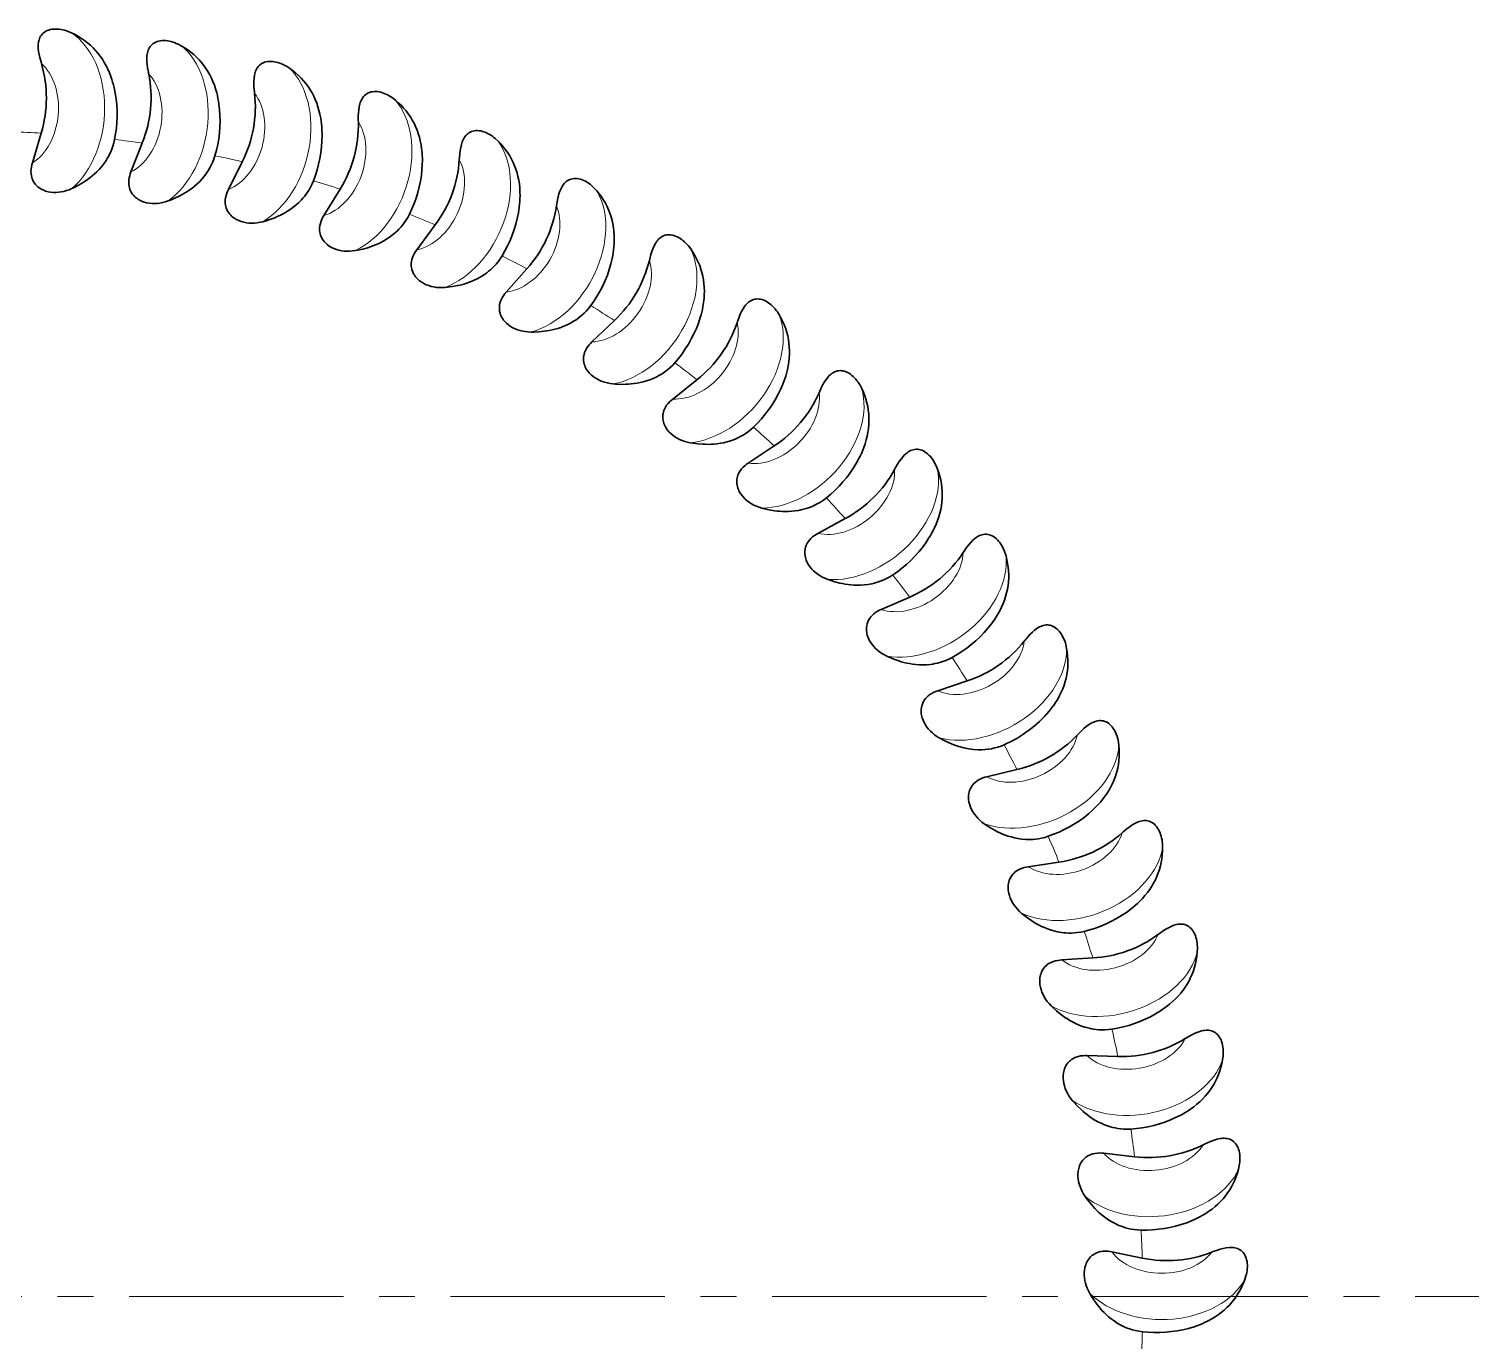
# Model space of a CAD drawing. Extents: x 89 to 510, y -61 to 440.
# Drawn here: x 470.57 to 506.09, y 209.77 to 241.9 of the extents above; entities that cross this region are included whole.
import ezdxf

# ---------------------------------------------------------------- set-up
doc = ezdxf.new("R2010")
doc.units = 0
doc.header["$LTSCALE"] = 7
doc.header["$MEASUREMENT"] = 0
doc.linetypes.add('CENTER2', pattern=[1.125, 0.75, -0.125, 0.125, -0.125])
doc.layers.add('1', color=1, linetype='CENTER2', lineweight=15)
doc.layers.add('8', color=252, linetype='CONTINUOUS', lineweight=15)

msp = doc.modelspace()

# ---------------------------------------------------------------- linework, layer by layer
at = {"layer": '1'}
msp.add_line((433.65, 210.858), (506.09, 210.858), dxfattribs=at)
at = {"layer": '8', "lineweight": 30, "ltscale": 0.019004}
for p, q in [((470.872, 239.351), (470.656, 238.622)), ((473.35, 239.108), (473.071, 238.401)), ((478.194, 237.98), (477.797, 237.331)), ((482.769, 236.027), (482.265, 235.458)), ((486.935, 233.31), (486.34, 232.837)), ((488.825, 231.69), (488.191, 231.27)), ((490.567, 229.911), (489.898, 229.548)), ((492.146, 227.987), (491.449, 227.684)), ((493.552, 225.933), (492.831, 225.691)), ((495.802, 221.496), (495.05, 221.384)), ((496.628, 219.148), (495.87, 219.102)), ((497.653, 214.281), (496.898, 214.367))]:
    msp.add_line(p, q, dxfattribs=at)
at = {"layer": '8', "lineweight": 30, "ltscale": 0.019005}
for p, q in [((475.797, 238.649), (475.457, 237.969)), ((480.524, 237.103), (480.072, 236.492)), ((484.912, 234.76), (484.36, 234.236)), ((494.774, 223.764), (494.035, 223.586)), ((497.247, 216.737), (496.487, 216.757)), ((497.844, 211.799), (497.099, 211.95))]:
    msp.add_line(p, q, dxfattribs=at)
at = {"layer": '8', "lineweight": 30}
for points in [[(471.616, 241.806), (471.532, 241.841), (471.489, 241.856), (471.445, 241.869), (471.401, 241.88), (471.356, 241.889), (471.311, 241.895), (471.267, 241.899), (471.222, 241.9), (471.179, 241.898), (471.137, 241.893), (471.096, 241.886), (471.056, 241.875), (471.02, 241.861), (470.985, 241.844), (470.954, 241.824), (470.925, 241.802), (470.9, 241.777), (470.878, 241.751), (470.859, 241.722), (470.843, 241.692), (470.829, 241.661), (470.819, 241.628), (470.81, 241.595), (470.805, 241.561), (470.801, 241.526), (470.799, 241.491), (470.801, 241.419), (470.809, 241.346), (470.822, 241.274), (470.838, 241.201), (470.868, 241.092), (470.878, 241.056)], [(474.305, 241.488), (474.224, 241.531), (474.182, 241.549), (474.14, 241.566), (474.096, 241.581), (474.053, 241.594), (474.009, 241.604), (473.965, 241.611), (473.921, 241.616), (473.877, 241.618), (473.835, 241.617), (473.793, 241.613), (473.753, 241.606), (473.715, 241.595), (473.68, 241.581), (473.647, 241.564), (473.616, 241.544), (473.589, 241.522), (473.565, 241.498), (473.543, 241.471), (473.524, 241.443), (473.508, 241.412), (473.495, 241.381), (473.484, 241.349), (473.475, 241.315), (473.468, 241.281), (473.464, 241.246), (473.459, 241.174), (473.461, 241.101), (473.467, 241.027), (473.477, 240.953), (473.497, 240.842), (473.504, 240.806)], [(476.955, 240.938), (476.879, 240.987), (476.839, 241.009), (476.798, 241.029), (476.756, 241.048), (476.714, 241.064), (476.671, 241.078), (476.627, 241.09), (476.584, 241.099), (476.541, 241.105), (476.498, 241.107), (476.456, 241.107), (476.416, 241.102), (476.377, 241.095), (476.341, 241.084), (476.306, 241.07), (476.274, 241.053), (476.245, 241.034), (476.219, 241.011), (476.195, 240.987), (476.174, 240.96), (476.155, 240.932), (476.139, 240.901), (476.125, 240.87), (476.114, 240.837), (476.104, 240.804), (476.096, 240.769), (476.086, 240.698), (476.081, 240.625), (476.081, 240.551), (476.084, 240.477), (476.094, 240.365), (476.098, 240.327)], [(472.58, 240.733), (472.603, 240.667), (472.623, 240.601), (472.642, 240.534), (472.658, 240.466), (472.687, 240.328), (472.708, 240.188), (472.722, 240.046), (472.73, 239.904), (472.731, 239.76), (472.726, 239.618), (472.714, 239.475), (472.696, 239.335), (472.672, 239.196)], [(475.172, 240.336), (475.188, 240.268), (475.203, 240.2), (475.216, 240.132), (475.226, 240.063), (475.242, 239.923), (475.251, 239.781), (475.253, 239.639), (475.249, 239.496), (475.237, 239.354), (475.22, 239.212), (475.196, 239.071), (475.165, 238.933), (475.129, 238.797)], [(479.548, 240.158), (479.476, 240.214), (479.438, 240.239), (479.399, 240.263), (479.359, 240.285), (479.318, 240.305), (479.276, 240.323), (479.234, 240.338), (479.192, 240.351), (479.149, 240.36), (479.107, 240.367), (479.066, 240.37), (479.025, 240.369), (478.986, 240.365), (478.948, 240.358), (478.913, 240.347), (478.88, 240.333), (478.849, 240.316), (478.821, 240.296), (478.795, 240.273), (478.771, 240.248), (478.75, 240.222), (478.732, 240.193), (478.715, 240.163), (478.701, 240.131), (478.688, 240.099), (478.677, 240.065), (478.661, 239.995), (478.65, 239.923), (478.643, 239.849), (478.64, 239.775), (478.64, 239.662), (478.641, 239.625)], [(477.719, 239.714), (477.729, 239.645), (477.738, 239.576), (477.744, 239.507), (477.749, 239.437), (477.753, 239.296), (477.75, 239.155), (477.739, 239.013), (477.722, 238.871), (477.698, 238.73), (477.668, 238.59), (477.632, 238.452), (477.59, 238.317), (477.542, 238.184)], [(482.063, 239.155), (481.996, 239.217), (481.96, 239.246), (481.923, 239.273), (481.885, 239.299), (481.847, 239.322), (481.807, 239.344), (481.766, 239.362), (481.725, 239.379), (481.683, 239.392), (481.642, 239.402), (481.601, 239.408), (481.56, 239.411), (481.521, 239.411), (481.483, 239.407), (481.447, 239.399), (481.412, 239.388), (481.38, 239.373), (481.35, 239.356), (481.322, 239.336), (481.297, 239.313), (481.274, 239.288), (481.253, 239.262), (481.233, 239.233), (481.216, 239.203), (481.201, 239.171), (481.187, 239.139), (481.165, 239.071), (481.148, 239), (481.135, 238.927), (481.125, 238.853), (481.115, 238.741), (481.113, 238.703)], [(472.672, 239.196), (472.653, 239.112), (472.628, 239.028), (472.603, 238.959), (472.575, 238.89), (472.548, 238.833), (472.519, 238.778), (472.492, 238.729), (472.462, 238.682), (472.405, 238.6), (472.347, 238.527), (472.29, 238.462), (472.233, 238.403), (472.177, 238.35), (472.12, 238.301), (472.064, 238.256), (472.008, 238.214), (471.953, 238.176), (471.897, 238.14), (471.787, 238.075), (471.678, 238.018), (471.624, 237.993)], [(475.129, 238.797), (475.102, 238.714), (475.071, 238.633), (475.04, 238.566), (475.006, 238.5), (474.974, 238.446), (474.94, 238.393), (474.909, 238.347), (474.875, 238.303), (474.811, 238.226), (474.747, 238.158), (474.685, 238.098), (474.623, 238.045), (474.562, 237.997), (474.501, 237.953), (474.442, 237.913), (474.382, 237.876), (474.324, 237.843), (474.265, 237.812), (474.15, 237.757), (474.036, 237.71), (473.98, 237.689)], [(480.202, 238.872), (480.206, 238.803), (480.209, 238.734), (480.209, 238.664), (480.208, 238.594), (480.2, 238.454), (480.184, 238.313), (480.161, 238.172), (480.132, 238.032), (480.096, 237.894), (480.054, 237.757), (480.006, 237.623), (479.952, 237.492), (479.892, 237.364)], [(470.656, 238.622), (470.644, 238.575), (470.634, 238.526), (470.626, 238.469), (470.623, 238.412), (470.625, 238.359), (470.632, 238.307), (470.641, 238.268), (470.654, 238.23), (470.666, 238.201), (470.679, 238.173), (470.707, 238.128), (470.735, 238.091), (470.765, 238.06), (470.794, 238.033), (470.825, 238.01), (470.855, 237.99), (470.886, 237.972), (470.917, 237.957), (470.979, 237.932), (471.041, 237.915), (471.104, 237.904), (471.168, 237.898), (471.232, 237.897), (471.296, 237.901), (471.361, 237.91), (471.426, 237.924), (471.491, 237.942), (471.557, 237.965), (471.624, 237.993)], [(473.071, 238.401), (473.054, 238.354), (473.04, 238.307), (473.027, 238.251), (473.019, 238.194), (473.017, 238.141), (473.02, 238.089), (473.025, 238.049), (473.034, 238.01), (473.044, 237.98), (473.055, 237.951), (473.078, 237.904), (473.104, 237.865), (473.13, 237.831), (473.157, 237.801), (473.185, 237.776), (473.214, 237.753), (473.243, 237.733), (473.272, 237.715), (473.332, 237.685), (473.393, 237.662), (473.455, 237.646), (473.518, 237.634), (473.581, 237.628), (473.646, 237.627), (473.711, 237.63), (473.777, 237.638), (473.844, 237.65), (473.911, 237.667), (473.98, 237.689)], [(475.457, 237.969), (475.437, 237.924), (475.418, 237.878), (475.401, 237.824), (475.388, 237.767), (475.381, 237.715), (475.379, 237.663), (475.381, 237.623), (475.387, 237.583), (475.393, 237.553), (475.402, 237.523), (475.421, 237.474), (475.443, 237.432), (475.466, 237.396), (475.491, 237.365), (475.517, 237.337), (475.543, 237.311), (475.57, 237.289), (475.598, 237.268), (475.655, 237.234), (475.714, 237.206), (475.774, 237.184), (475.835, 237.167), (475.898, 237.155), (475.962, 237.148), (476.027, 237.146), (476.094, 237.148), (476.161, 237.154), (476.23, 237.165), (476.3, 237.181)], [(477.542, 238.184), (477.508, 238.104), (477.47, 238.026), (477.433, 237.962), (477.393, 237.9), (477.357, 237.848), (477.319, 237.798), (477.283, 237.756), (477.246, 237.715), (477.175, 237.643), (477.106, 237.582), (477.039, 237.528), (476.972, 237.48), (476.907, 237.437), (476.843, 237.398), (476.78, 237.364), (476.718, 237.333), (476.656, 237.304), (476.596, 237.278), (476.476, 237.234), (476.358, 237.197), (476.3, 237.181)], [(484.481, 237.937), (484.419, 238.005), (484.386, 238.037), (484.352, 238.067), (484.316, 238.096), (484.28, 238.123), (484.242, 238.147), (484.203, 238.17), (484.163, 238.189), (484.123, 238.206), (484.083, 238.22), (484.042, 238.23), (484.002, 238.236), (483.963, 238.239), (483.925, 238.238), (483.888, 238.234), (483.853, 238.226), (483.819, 238.214), (483.788, 238.199), (483.759, 238.182), (483.731, 238.161), (483.706, 238.139), (483.683, 238.114), (483.661, 238.087), (483.641, 238.058), (483.623, 238.028), (483.607, 237.997), (483.579, 237.931), (483.555, 237.862), (483.536, 237.791), (483.52, 237.718), (483.5, 237.607), (483.495, 237.57)], [(482.602, 237.818), (482.6, 237.748), (482.597, 237.679), (482.591, 237.609), (482.584, 237.54), (482.563, 237.401), (482.535, 237.262), (482.5, 237.124), (482.459, 236.987), (482.411, 236.852), (482.357, 236.72), (482.298, 236.59), (482.233, 236.464), (482.162, 236.342)], [(477.797, 237.331), (477.772, 237.289), (477.75, 237.244), (477.728, 237.191), (477.71, 237.137), (477.698, 237.085), (477.692, 237.033), (477.691, 236.993), (477.693, 236.953), (477.697, 236.922), (477.703, 236.892), (477.718, 236.841), (477.736, 236.798), (477.756, 236.76), (477.778, 236.726), (477.801, 236.696), (477.825, 236.669), (477.85, 236.644), (477.876, 236.621), (477.93, 236.582), (477.986, 236.549), (478.044, 236.521), (478.104, 236.499), (478.165, 236.482), (478.228, 236.469), (478.293, 236.461), (478.359, 236.457), (478.427, 236.458), (478.497, 236.463), (478.568, 236.473)], [(479.892, 237.364), (479.852, 237.287), (479.807, 237.213), (479.765, 237.152), (479.72, 237.094), (479.679, 237.045), (479.636, 236.999), (479.597, 236.96), (479.557, 236.922), (479.48, 236.857), (479.406, 236.802), (479.334, 236.754), (479.263, 236.712), (479.195, 236.675), (479.128, 236.642), (479.062, 236.613), (478.997, 236.587), (478.933, 236.564), (478.871, 236.544), (478.748, 236.51), (478.627, 236.484), (478.568, 236.473)], [(484.901, 236.558), (484.893, 236.489), (484.884, 236.42), (484.872, 236.351), (484.859, 236.283), (484.826, 236.146), (484.786, 236.01), (484.74, 235.875), (484.686, 235.743), (484.627, 235.612), (484.562, 235.485), (484.491, 235.361), (484.415, 235.241), (484.335, 235.126)], [(486.783, 236.513), (486.728, 236.586), (486.698, 236.62), (486.666, 236.654), (486.633, 236.685), (486.599, 236.715), (486.563, 236.743), (486.527, 236.769), (486.489, 236.792), (486.45, 236.812), (486.411, 236.829), (486.372, 236.843), (486.332, 236.853), (486.294, 236.859), (486.256, 236.862), (486.218, 236.86), (486.183, 236.855), (486.149, 236.847), (486.116, 236.835), (486.085, 236.82), (486.056, 236.802), (486.029, 236.781), (486.004, 236.759), (485.98, 236.734), (485.958, 236.707), (485.937, 236.679), (485.918, 236.649), (485.884, 236.586), (485.855, 236.519), (485.829, 236.45), (485.807, 236.378), (485.778, 236.27), (485.769, 236.233)], [(480.072, 236.492), (480.044, 236.452), (480.018, 236.41), (479.991, 236.359), (479.968, 236.306), (479.952, 236.256), (479.942, 236.204), (479.937, 236.164), (479.935, 236.124), (479.937, 236.093), (479.94, 236.062), (479.95, 236.011), (479.965, 235.966), (479.981, 235.927), (480, 235.891), (480.021, 235.859), (480.042, 235.83), (480.065, 235.803), (480.089, 235.778), (480.139, 235.734), (480.192, 235.696), (480.247, 235.664), (480.305, 235.636), (480.365, 235.614), (480.427, 235.596), (480.49, 235.582), (480.556, 235.573), (480.624, 235.567), (480.694, 235.566), (480.765, 235.57)], [(482.162, 236.342), (482.115, 236.269), (482.064, 236.199), (482.017, 236.142), (481.967, 236.088), (481.922, 236.043), (481.876, 236.001), (481.833, 235.965), (481.789, 235.931), (481.707, 235.873), (481.628, 235.824), (481.553, 235.783), (481.479, 235.747), (481.407, 235.716), (481.338, 235.69), (481.27, 235.666), (481.203, 235.646), (481.137, 235.629), (481.073, 235.614), (480.947, 235.591), (480.825, 235.575), (480.765, 235.57)], [(482.265, 235.458), (482.233, 235.42), (482.204, 235.38), (482.173, 235.332), (482.146, 235.281), (482.126, 235.233), (482.11, 235.182), (482.102, 235.143), (482.097, 235.103), (482.096, 235.072), (482.096, 235.041), (482.102, 234.989), (482.112, 234.943), (482.126, 234.902), (482.141, 234.865), (482.159, 234.832), (482.178, 234.8), (482.198, 234.772), (482.22, 234.745), (482.266, 234.696), (482.315, 234.654), (482.368, 234.617), (482.423, 234.585), (482.48, 234.557), (482.54, 234.534), (482.603, 234.515), (482.667, 234.5), (482.734, 234.488), (482.804, 234.481), (482.876, 234.479)], [(484.335, 235.126), (484.281, 235.058), (484.224, 234.992), (484.172, 234.94), (484.117, 234.89), (484.069, 234.849), (484.019, 234.811), (483.974, 234.779), (483.927, 234.749), (483.84, 234.698), (483.758, 234.657), (483.678, 234.622), (483.602, 234.593), (483.528, 234.568), (483.456, 234.548), (483.386, 234.531), (483.318, 234.517), (483.251, 234.505), (483.186, 234.496), (483.059, 234.484), (482.936, 234.479), (482.876, 234.479)], [(488.953, 234.894), (488.904, 234.971), (488.877, 235.008), (488.848, 235.044), (488.818, 235.079), (488.787, 235.111), (488.754, 235.142), (488.72, 235.171), (488.684, 235.197), (488.647, 235.221), (488.61, 235.241), (488.572, 235.258), (488.533, 235.272), (488.495, 235.281), (488.458, 235.287), (488.42, 235.289), (488.384, 235.287), (488.35, 235.281), (488.316, 235.272), (488.284, 235.26), (488.254, 235.245), (488.225, 235.227), (488.197, 235.206), (488.172, 235.184), (488.147, 235.159), (488.124, 235.133), (488.103, 235.105), (488.063, 235.045), (488.028, 234.981), (487.997, 234.914), (487.968, 234.845), (487.93, 234.739), (487.918, 234.703)], [(487.082, 235.102), (487.068, 235.034), (487.053, 234.967), (487.035, 234.899), (487.016, 234.832), (486.971, 234.698), (486.92, 234.566), (486.861, 234.437), (486.797, 234.309), (486.726, 234.185), (486.65, 234.063), (486.569, 233.946), (486.483, 233.833), (486.393, 233.725)], [(484.36, 234.236), (484.325, 234.201), (484.292, 234.164), (484.257, 234.119), (484.226, 234.071), (484.201, 234.024), (484.182, 233.975), (484.17, 233.937), (484.162, 233.898), (484.157, 233.867), (484.155, 233.836), (484.157, 233.783), (484.163, 233.737), (484.173, 233.695), (484.185, 233.657), (484.199, 233.622), (484.216, 233.589), (484.233, 233.558), (484.253, 233.53), (484.294, 233.478), (484.34, 233.431), (484.389, 233.39), (484.441, 233.353), (484.496, 233.321), (484.554, 233.292), (484.614, 233.267), (484.677, 233.247), (484.743, 233.23), (484.811, 233.217), (484.883, 233.208)], [(486.393, 233.725), (486.333, 233.662), (486.271, 233.602), (486.214, 233.554), (486.156, 233.509), (486.104, 233.473), (486.051, 233.439), (486.003, 233.411), (485.954, 233.385), (485.863, 233.343), (485.777, 233.308), (485.695, 233.281), (485.616, 233.258), (485.54, 233.24), (485.467, 233.226), (485.396, 233.215), (485.327, 233.207), (485.259, 233.201), (485.193, 233.198), (485.066, 233.197), (484.943, 233.203), (484.883, 233.208)], [(489.127, 233.462), (489.108, 233.396), (489.086, 233.33), (489.063, 233.264), (489.038, 233.199), (488.982, 233.07), (488.919, 232.943), (488.85, 232.818), (488.774, 232.697), (488.693, 232.579), (488.607, 232.465), (488.515, 232.355), (488.42, 232.25), (488.321, 232.151)], [(490.973, 233.092), (490.931, 233.173), (490.907, 233.212), (490.882, 233.25), (490.855, 233.287), (490.827, 233.323), (490.797, 233.356), (490.765, 233.388), (490.732, 233.417), (490.697, 233.444), (490.662, 233.467), (490.625, 233.488), (490.588, 233.504), (490.551, 233.517), (490.514, 233.526), (490.477, 233.531), (490.441, 233.533), (490.406, 233.53), (490.372, 233.524), (490.339, 233.515), (490.307, 233.502), (490.277, 233.487), (490.248, 233.469), (490.22, 233.448), (490.194, 233.426), (490.168, 233.402), (490.145, 233.376), (490.1, 233.319), (490.059, 233.259), (490.022, 233.195), (489.988, 233.128), (489.941, 233.026), (489.925, 232.992)], [(486.34, 232.837), (486.302, 232.805), (486.266, 232.771), (486.227, 232.729), (486.192, 232.684), (486.164, 232.639), (486.14, 232.593), (486.125, 232.555), (486.113, 232.517), (486.106, 232.487), (486.102, 232.456), (486.098, 232.403), (486.1, 232.357), (486.106, 232.314), (486.115, 232.275), (486.127, 232.239), (486.14, 232.205), (486.155, 232.173), (486.172, 232.142), (486.209, 232.087), (486.25, 232.037), (486.295, 231.991), (486.344, 231.95), (486.396, 231.913), (486.451, 231.879), (486.509, 231.85), (486.57, 231.823), (486.634, 231.801), (486.701, 231.782), (486.772, 231.766)], [(488.321, 232.151), (488.256, 232.093), (488.188, 232.038), (488.128, 231.996), (488.066, 231.956), (488.011, 231.924), (487.955, 231.896), (487.905, 231.872), (487.854, 231.85), (487.76, 231.815), (487.671, 231.789), (487.587, 231.768), (487.507, 231.753), (487.429, 231.742), (487.355, 231.734), (487.283, 231.729), (487.214, 231.727), (487.146, 231.728), (487.08, 231.73), (486.953, 231.74), (486.831, 231.756), (486.772, 231.766)], [(491.022, 231.65), (490.997, 231.586), (490.97, 231.522), (490.941, 231.458), (490.91, 231.396), (490.843, 231.272), (490.769, 231.151), (490.689, 231.033), (490.603, 230.919), (490.512, 230.808), (490.416, 230.702), (490.316, 230.601), (490.212, 230.505), (490.104, 230.414)], [(492.828, 231.12), (492.793, 231.205), (492.773, 231.246), (492.752, 231.286), (492.728, 231.325), (492.703, 231.363), (492.676, 231.399), (492.647, 231.434), (492.616, 231.466), (492.584, 231.495), (492.551, 231.522), (492.516, 231.545), (492.481, 231.565), (492.445, 231.581), (492.409, 231.593), (492.373, 231.602), (492.337, 231.606), (492.302, 231.607), (492.267, 231.603), (492.233, 231.597), (492.201, 231.587), (492.169, 231.574), (492.139, 231.559), (492.109, 231.541), (492.081, 231.521), (492.054, 231.499), (492.028, 231.475), (491.979, 231.423), (491.933, 231.366), (491.89, 231.306), (491.85, 231.243), (491.794, 231.145), (491.776, 231.112)], [(488.191, 231.27), (488.151, 231.242), (488.112, 231.211), (488.069, 231.172), (488.03, 231.13), (487.998, 231.089), (487.97, 231.044), (487.952, 231.008), (487.937, 230.971), (487.928, 230.942), (487.92, 230.911), (487.912, 230.859), (487.91, 230.813), (487.913, 230.77), (487.918, 230.73), (487.926, 230.693), (487.937, 230.658), (487.949, 230.625), (487.963, 230.593), (487.995, 230.534), (488.031, 230.481), (488.072, 230.432), (488.117, 230.386), (488.166, 230.345), (488.218, 230.307), (488.273, 230.272), (488.332, 230.24), (488.393, 230.212), (488.459, 230.188), (488.527, 230.166)], [(490.104, 230.414), (490.035, 230.362), (489.963, 230.314), (489.899, 230.276), (489.833, 230.242), (489.776, 230.216), (489.718, 230.192), (489.666, 230.173), (489.613, 230.155), (489.516, 230.129), (489.425, 230.11), (489.34, 230.097), (489.258, 230.089), (489.181, 230.084), (489.106, 230.083), (489.034, 230.085), (488.965, 230.089), (488.897, 230.095), (488.832, 230.103), (488.706, 230.124), (488.586, 230.151), (488.527, 230.166)], [(489.898, 229.548), (489.856, 229.523), (489.814, 229.496), (489.768, 229.461), (489.726, 229.423), (489.69, 229.384), (489.659, 229.342), (489.637, 229.308), (489.619, 229.272), (489.607, 229.244), (489.597, 229.214), (489.585, 229.163), (489.579, 229.117), (489.577, 229.074), (489.579, 229.034), (489.584, 228.996), (489.591, 228.96), (489.601, 228.926), (489.612, 228.893), (489.638, 228.832), (489.67, 228.776), (489.707, 228.723), (489.748, 228.674), (489.793, 228.628), (489.841, 228.586), (489.893, 228.546), (489.949, 228.51), (490.008, 228.477), (490.071, 228.446), (490.137, 228.419)], [(492.751, 229.68), (492.721, 229.618), (492.688, 229.557), (492.654, 229.496), (492.618, 229.436), (492.54, 229.319), (492.456, 229.204), (492.366, 229.094), (492.271, 228.988), (492.17, 228.886), (492.066, 228.788), (491.957, 228.696), (491.845, 228.609), (491.73, 228.529)], [(494.505, 228.995), (494.477, 229.082), (494.461, 229.125), (494.443, 229.167), (494.423, 229.208), (494.401, 229.247), (494.377, 229.286), (494.351, 229.323), (494.324, 229.357), (494.294, 229.389), (494.264, 229.419), (494.231, 229.445), (494.197, 229.468), (494.163, 229.487), (494.128, 229.502), (494.093, 229.514), (494.058, 229.521), (494.023, 229.525), (493.988, 229.525), (493.954, 229.521), (493.92, 229.514), (493.888, 229.505), (493.856, 229.492), (493.825, 229.477), (493.795, 229.459), (493.766, 229.439), (493.738, 229.418), (493.685, 229.37), (493.634, 229.318), (493.587, 229.261), (493.541, 229.202), (493.477, 229.109), (493.456, 229.078)], [(491.73, 228.529), (491.656, 228.482), (491.58, 228.441), (491.513, 228.409), (491.445, 228.381), (491.385, 228.359), (491.325, 228.341), (491.272, 228.326), (491.218, 228.314), (491.119, 228.296), (491.027, 228.285), (490.94, 228.279), (490.859, 228.278), (490.781, 228.28), (490.706, 228.286), (490.635, 228.294), (490.566, 228.304), (490.499, 228.316), (490.435, 228.329), (490.311, 228.362), (490.194, 228.399), (490.137, 228.419)], [(491.449, 227.684), (491.404, 227.663), (491.361, 227.639), (491.312, 227.609), (491.266, 227.574), (491.227, 227.539), (491.192, 227.5), (491.168, 227.467), (491.147, 227.433), (491.132, 227.406), (491.12, 227.378), (491.103, 227.328), (491.093, 227.282), (491.088, 227.239), (491.086, 227.199), (491.088, 227.161), (491.092, 227.125), (491.098, 227.09), (491.106, 227.057), (491.128, 226.993), (491.155, 226.934), (491.187, 226.879), (491.223, 226.826), (491.264, 226.777), (491.308, 226.73), (491.356, 226.686), (491.409, 226.645), (491.465, 226.607), (491.525, 226.571), (491.588, 226.538)], [(494.303, 227.567), (494.267, 227.507), (494.229, 227.449), (494.19, 227.392), (494.148, 227.335), (494.061, 227.225), (493.967, 227.119), (493.868, 227.016), (493.764, 226.919), (493.655, 226.826), (493.542, 226.738), (493.425, 226.656), (493.306, 226.579), (493.184, 226.508)], [(495.99, 226.731), (495.97, 226.82), (495.958, 226.864), (495.943, 226.908), (495.927, 226.95), (495.908, 226.992), (495.888, 227.032), (495.865, 227.071), (495.841, 227.108), (495.815, 227.142), (495.786, 227.174), (495.756, 227.203), (495.725, 227.229), (495.692, 227.251), (495.659, 227.27), (495.625, 227.284), (495.59, 227.295), (495.555, 227.301), (495.521, 227.304), (495.487, 227.304), (495.453, 227.3), (495.42, 227.293), (495.387, 227.283), (495.355, 227.27), (495.323, 227.255), (495.293, 227.238), (495.263, 227.22), (495.205, 227.177), (495.151, 227.129), (495.098, 227.076), (495.048, 227.021), (494.976, 226.935), (494.952, 226.906)], [(493.184, 226.508), (493.107, 226.469), (493.028, 226.434), (492.958, 226.408), (492.888, 226.386), (492.827, 226.37), (492.765, 226.357), (492.711, 226.347), (492.656, 226.339), (492.556, 226.33), (492.463, 226.327), (492.377, 226.329), (492.295, 226.335), (492.218, 226.344), (492.144, 226.356), (492.073, 226.37), (492.006, 226.386), (491.94, 226.404), (491.877, 226.423), (491.757, 226.466), (491.643, 226.513), (491.588, 226.538)], [(492.831, 225.691), (492.785, 225.674), (492.739, 225.655), (492.688, 225.629), (492.639, 225.598), (492.598, 225.566), (492.559, 225.53), (492.533, 225.5), (492.508, 225.468), (492.492, 225.442), (492.477, 225.415), (492.456, 225.367), (492.442, 225.322), (492.433, 225.28), (492.428, 225.24), (492.426, 225.202), (492.427, 225.166), (492.43, 225.131), (492.435, 225.097), (492.451, 225.032), (492.473, 224.97), (492.5, 224.912), (492.531, 224.857), (492.567, 224.804), (492.608, 224.754), (492.652, 224.706), (492.701, 224.66), (492.753, 224.617), (492.81, 224.576), (492.87, 224.538)], [(497.272, 224.347), (497.26, 224.437), (497.251, 224.482), (497.241, 224.527), (497.228, 224.57), (497.213, 224.614), (497.196, 224.655), (497.177, 224.696), (497.156, 224.735), (497.133, 224.772), (497.108, 224.806), (497.08, 224.837), (497.051, 224.866), (497.021, 224.891), (496.989, 224.912), (496.956, 224.929), (496.923, 224.943), (496.889, 224.952), (496.855, 224.958), (496.82, 224.961), (496.786, 224.96), (496.753, 224.956), (496.719, 224.949), (496.686, 224.939), (496.654, 224.927), (496.622, 224.913), (496.59, 224.897), (496.529, 224.859), (496.47, 224.816), (496.414, 224.768), (496.359, 224.718), (496.279, 224.638), (496.253, 224.611)], [(494.035, 223.586), (493.987, 223.573), (493.94, 223.558), (493.887, 223.536), (493.835, 223.51), (493.791, 223.482), (493.75, 223.449), (493.72, 223.422), (493.694, 223.392), (493.675, 223.368), (493.657, 223.342), (493.632, 223.296), (493.614, 223.252), (493.602, 223.211), (493.593, 223.172), (493.588, 223.134), (493.586, 223.098), (493.586, 223.062), (493.588, 223.028), (493.598, 222.962), (493.615, 222.899), (493.636, 222.839), (493.663, 222.781), (493.694, 222.725), (493.73, 222.672), (493.77, 222.62), (493.815, 222.57), (493.863, 222.523), (493.916, 222.477), (493.973, 222.434)], [(496.825, 222.975), (496.779, 222.923), (496.732, 222.872), (496.683, 222.823), (496.632, 222.774), (496.527, 222.681), (496.416, 222.592), (496.301, 222.509), (496.181, 222.431), (496.058, 222.358), (495.931, 222.291), (495.803, 222.231), (495.672, 222.176), (495.54, 222.127)], [(495.54, 222.127), (495.457, 222.102), (495.372, 222.081), (495.299, 222.068), (495.226, 222.058), (495.163, 222.053), (495.101, 222.05), (495.045, 222.05), (494.989, 222.052), (494.889, 222.061), (494.798, 222.074), (494.713, 222.091), (494.634, 222.111), (494.559, 222.133), (494.488, 222.158), (494.421, 222.184), (494.357, 222.211), (494.296, 222.24), (494.237, 222.27), (494.126, 222.333), (494.022, 222.4), (493.973, 222.434)], [(498.341, 221.859), (498.337, 221.951), (498.332, 221.996), (498.326, 222.041), (498.317, 222.086), (498.306, 222.13), (498.293, 222.174), (498.277, 222.216), (498.26, 222.256), (498.24, 222.295), (498.218, 222.331), (498.193, 222.365), (498.167, 222.396), (498.138, 222.423), (498.109, 222.447), (498.077, 222.467), (498.045, 222.484), (498.012, 222.496), (497.979, 222.505), (497.945, 222.511), (497.911, 222.513), (497.877, 222.512), (497.843, 222.508), (497.809, 222.501), (497.776, 222.492), (497.743, 222.48), (497.71, 222.467), (497.646, 222.435), (497.584, 222.397), (497.523, 222.354), (497.464, 222.309), (497.378, 222.236), (497.349, 222.211)], [(495.05, 221.384), (495.001, 221.375), (494.953, 221.364), (494.898, 221.347), (494.845, 221.325), (494.798, 221.301), (494.754, 221.273), (494.723, 221.248), (494.693, 221.22), (494.672, 221.198), (494.653, 221.173), (494.624, 221.13), (494.602, 221.088), (494.586, 221.048), (494.574, 221.01), (494.566, 220.973), (494.56, 220.937), (494.558, 220.901), (494.557, 220.867), (494.561, 220.8), (494.572, 220.736), (494.588, 220.674), (494.61, 220.614), (494.636, 220.556), (494.667, 220.499), (494.702, 220.445), (494.742, 220.391), (494.786, 220.34), (494.835, 220.29), (494.888, 220.241)], [(496.422, 219.8), (496.337, 219.782), (496.251, 219.769), (496.178, 219.762), (496.104, 219.758), (496.041, 219.758), (495.978, 219.761), (495.923, 219.766), (495.867, 219.773), (495.768, 219.79), (495.678, 219.811), (495.595, 219.835), (495.518, 219.862), (495.446, 219.891), (495.377, 219.921), (495.313, 219.953), (495.252, 219.986), (495.193, 220.02), (495.137, 220.056), (495.032, 220.128), (494.934, 220.203), (494.888, 220.241)], [(497.776, 220.532), (497.726, 220.484), (497.675, 220.438), (497.622, 220.393), (497.567, 220.349), (497.454, 220.265), (497.336, 220.186), (497.214, 220.113), (497.088, 220.046), (496.958, 219.984), (496.827, 219.929), (496.693, 219.879), (496.558, 219.836), (496.422, 219.8)], [(499.189, 219.289), (499.193, 219.38), (499.193, 219.426), (499.19, 219.471), (499.185, 219.517), (499.178, 219.562), (499.169, 219.606), (499.157, 219.649), (499.143, 219.691), (499.127, 219.731), (499.108, 219.769), (499.086, 219.805), (499.062, 219.838), (499.037, 219.868), (499.009, 219.894), (498.98, 219.917), (498.949, 219.936), (498.917, 219.952), (498.885, 219.964), (498.852, 219.972), (498.818, 219.977), (498.784, 219.979), (498.75, 219.978), (498.716, 219.974), (498.682, 219.968), (498.648, 219.959), (498.614, 219.948), (498.547, 219.922), (498.482, 219.89), (498.418, 219.853), (498.355, 219.813), (498.263, 219.748), (498.232, 219.726)], [(495.87, 219.102), (495.82, 219.097), (495.771, 219.09), (495.715, 219.078), (495.66, 219.061), (495.611, 219.041), (495.565, 219.017), (495.531, 218.995), (495.5, 218.97), (495.477, 218.949), (495.455, 218.927), (495.423, 218.886), (495.397, 218.846), (495.378, 218.808), (495.363, 218.77), (495.351, 218.734), (495.343, 218.699), (495.337, 218.664), (495.333, 218.63), (495.331, 218.563), (495.337, 218.498), (495.347, 218.435), (495.364, 218.373), (495.385, 218.313), (495.411, 218.254), (495.441, 218.196), (495.476, 218.14), (495.516, 218.084), (495.56, 218.03), (495.609, 217.978)], [(497.098, 217.404), (497.012, 217.393), (496.925, 217.388), (496.851, 217.387), (496.777, 217.39), (496.715, 217.396), (496.652, 217.404), (496.598, 217.414), (496.543, 217.425), (496.446, 217.451), (496.358, 217.48), (496.278, 217.512), (496.203, 217.545), (496.134, 217.58), (496.068, 217.616), (496.007, 217.654), (495.949, 217.692), (495.893, 217.731), (495.84, 217.771), (495.742, 217.852), (495.651, 217.935), (495.609, 217.978)], [(498.511, 218.016), (498.457, 217.972), (498.402, 217.931), (498.345, 217.89), (498.287, 217.851), (498.167, 217.777), (498.043, 217.709), (497.914, 217.647), (497.783, 217.591), (497.649, 217.541), (497.513, 217.497), (497.375, 217.46), (497.237, 217.429), (497.098, 217.404)], [(499.81, 216.654), (499.823, 216.744), (499.826, 216.79), (499.827, 216.835), (499.826, 216.881), (499.823, 216.926), (499.818, 216.971), (499.81, 217.015), (499.799, 217.058), (499.787, 217.1), (499.771, 217.14), (499.753, 217.177), (499.732, 217.212), (499.709, 217.244), (499.684, 217.273), (499.656, 217.298), (499.628, 217.32), (499.597, 217.338), (499.566, 217.352), (499.534, 217.364), (499.5, 217.372), (499.467, 217.376), (499.433, 217.378), (499.398, 217.377), (499.364, 217.374), (499.329, 217.369), (499.295, 217.361), (499.226, 217.341), (499.158, 217.314), (499.091, 217.283), (499.025, 217.248), (498.927, 217.192), (498.895, 217.172)], [(496.487, 216.757), (496.438, 216.757), (496.388, 216.754), (496.331, 216.747), (496.275, 216.735), (496.225, 216.719), (496.176, 216.699), (496.141, 216.68), (496.107, 216.658), (496.083, 216.639), (496.059, 216.618), (496.023, 216.58), (495.994, 216.543), (495.972, 216.507), (495.953, 216.471), (495.939, 216.436), (495.927, 216.401), (495.918, 216.367), (495.911, 216.333), (495.904, 216.267), (495.903, 216.202), (495.909, 216.138), (495.92, 216.075), (495.936, 216.013), (495.956, 215.952), (495.982, 215.892), (496.011, 215.833), (496.046, 215.774), (496.085, 215.717), (496.129, 215.66)], [(497.563, 214.958), (497.476, 214.955), (497.389, 214.957), (497.316, 214.963), (497.242, 214.973), (497.18, 214.984), (497.119, 214.998), (497.065, 215.012), (497.012, 215.028), (496.918, 215.062), (496.833, 215.099), (496.755, 215.137), (496.684, 215.177), (496.617, 215.218), (496.556, 215.26), (496.498, 215.302), (496.443, 215.345), (496.391, 215.389), (496.342, 215.433), (496.251, 215.523), (496.168, 215.614), (496.129, 215.66)], [(499.024, 215.445), (498.966, 215.406), (498.907, 215.369), (498.847, 215.334), (498.786, 215.3), (498.66, 215.237), (498.53, 215.18), (498.397, 215.13), (498.261, 215.085), (498.123, 215.047), (497.984, 215.015), (497.844, 214.99), (497.703, 214.971), (497.563, 214.958)], [(500.2, 213.974), (500.219, 214.064), (500.227, 214.109), (500.232, 214.154), (500.235, 214.2), (500.236, 214.245), (500.235, 214.29), (500.231, 214.335), (500.224, 214.379), (500.215, 214.421), (500.203, 214.462), (500.188, 214.501), (500.17, 214.538), (500.15, 214.572), (500.127, 214.602), (500.102, 214.63), (500.075, 214.654), (500.047, 214.675), (500.017, 214.692), (499.986, 214.706), (499.953, 214.717), (499.92, 214.724), (499.886, 214.729), (499.852, 214.731), (499.817, 214.731), (499.782, 214.729), (499.747, 214.724), (499.677, 214.71), (499.607, 214.689), (499.538, 214.664), (499.469, 214.635), (499.367, 214.588), (499.333, 214.571)], [(496.898, 214.367), (496.848, 214.371), (496.799, 214.373), (496.742, 214.371), (496.684, 214.363), (496.633, 214.352), (496.583, 214.336), (496.546, 214.32), (496.511, 214.301), (496.485, 214.285), (496.459, 214.266), (496.42, 214.232), (496.388, 214.197), (496.363, 214.163), (496.341, 214.129), (496.324, 214.095), (496.309, 214.061), (496.297, 214.028), (496.287, 213.995), (496.274, 213.93), (496.268, 213.865), (496.268, 213.801), (496.273, 213.737), (496.284, 213.674), (496.299, 213.612), (496.319, 213.549), (496.343, 213.488), (496.373, 213.427), (496.407, 213.366), (496.446, 213.305)], [(497.813, 212.481), (497.726, 212.486), (497.64, 212.496), (497.567, 212.508), (497.495, 212.524), (497.434, 212.54), (497.374, 212.559), (497.322, 212.578), (497.27, 212.599), (497.179, 212.641), (497.097, 212.685), (497.024, 212.73), (496.956, 212.776), (496.893, 212.822), (496.836, 212.869), (496.781, 212.917), (496.731, 212.965), (496.683, 213.013), (496.638, 213.061), (496.555, 213.158), (496.48, 213.256), (496.446, 213.305)], [(499.31, 212.839), (499.25, 212.805), (499.188, 212.774), (499.125, 212.744), (499.061, 212.715), (498.93, 212.664), (498.796, 212.618), (498.659, 212.58), (498.52, 212.547), (498.379, 212.521), (498.237, 212.502), (498.095, 212.488), (497.954, 212.482), (497.813, 212.481)], [(500.354, 211.272), (500.381, 211.359), (500.392, 211.403), (500.402, 211.448), (500.409, 211.493), (500.414, 211.538), (500.416, 211.583), (500.416, 211.628), (500.413, 211.672), (500.408, 211.715), (500.399, 211.757), (500.388, 211.797), (500.373, 211.835), (500.356, 211.871), (500.336, 211.903), (500.314, 211.933), (500.289, 211.959), (500.263, 211.982), (500.234, 212.002), (500.204, 212.019), (500.173, 212.032), (500.141, 212.043), (500.107, 212.051), (500.073, 212.056), (500.039, 212.059), (500.004, 212.059), (499.969, 212.058), (499.897, 212.05), (499.826, 212.035), (499.754, 212.016), (499.683, 211.994), (499.577, 211.955), (499.542, 211.941)], [(497.099, 211.95), (497.05, 211.959), (497.001, 211.965), (496.943, 211.968), (496.886, 211.965), (496.834, 211.959), (496.783, 211.947), (496.744, 211.934), (496.707, 211.919), (496.68, 211.904), (496.653, 211.888), (496.611, 211.857), (496.576, 211.825), (496.548, 211.793), (496.524, 211.761), (496.503, 211.729), (496.486, 211.697), (496.471, 211.665), (496.458, 211.633), (496.439, 211.569), (496.428, 211.505), (496.422, 211.441), (496.422, 211.378), (496.426, 211.314), (496.436, 211.25), (496.451, 211.186), (496.47, 211.123), (496.494, 211.059), (496.522, 210.996), (496.556, 210.932)], [(497.846, 209.992), (497.76, 210.004), (497.675, 210.021), (497.603, 210.04), (497.533, 210.062), (497.474, 210.084), (497.416, 210.108), (497.365, 210.132), (497.316, 210.157), (497.228, 210.207), (497.151, 210.257), (497.081, 210.309), (497.018, 210.36), (496.96, 210.412), (496.906, 210.464), (496.856, 210.516), (496.81, 210.568), (496.767, 210.62), (496.726, 210.672), (496.652, 210.776), (496.586, 210.88), (496.556, 210.932)], [(499.369, 210.218), (499.306, 210.19), (499.241, 210.164), (499.176, 210.139), (499.11, 210.117), (498.975, 210.076), (498.837, 210.043), (498.697, 210.016), (498.556, 209.996), (498.413, 209.983), (498.27, 209.975), (498.128, 209.975), (497.986, 209.98), (497.846, 209.992)]]:
    msp.add_lwpolyline(points, dxfattribs=at)
for centre, radius, start, end in [((468.021, 240.215), 2.979, 343.1503, 16.4044), ((470.585, 240.217), 2.979, 338.1503, 11.4044), ((473.139, 239.995), 2.979, 333.1503, 6.4044), ((475.664, 239.552), 2.979, 328.1503, 1.4044), ((478.14, 238.89), 2.979, 323.1503, 356.4044), ((480.55, 238.015), 2.979, 318.1502, 351.4044), ((482.874, 236.933), 2.979, 313.1502, 346.4044), ((485.095, 235.653), 2.979, 308.1502, 341.4044), ((487.196, 234.184), 2.979, 303.1503, 336.4044), ((489.161, 232.538), 2.979, 298.1503, 331.4044), ((490.975, 230.726), 2.979, 293.1503, 326.4044), ((492.624, 228.764), 2.979, 288.1503, 321.4044), ((493.245, 227.153), 3.035, 293.5308, 319.7294), ((493.728, 226.701), 2.374, 320.5369, 324.6294), ((494.096, 226.665), 2.979, 283.1503, 316.4044), ((493.866, 225.722), 1.476, 268.5966, 293.6122), ((495.38, 224.445), 2.979, 278.1503, 311.4044), ((496.465, 222.123), 2.979, 273.1503, 306.4044), ((497.343, 219.715), 2.979, 268.1503, 301.4044), ((498.008, 217.239), 2.979, 263.1503, 296.4044), ((498.455, 214.714), 2.979, 258.1503, 291.4044)]:
    msp.add_arc(centre, radius, start, end, dxfattribs=at)
at = {"layer": '8', "lineweight": 13}
for start, end in [(86.8892, 88.2615), (81.8892, 83.2615), (76.8892, 78.2615), (71.8892, 73.2615), (66.8892, 68.2615), (61.8892, 63.2615), (56.8892, 58.2615), (51.8892, 53.2615), (46.8892, 48.2615), (41.8892, 43.2615), (36.8892, 38.2615), (31.8892, 33.2615), (26.8892, 28.2615), (21.8892, 23.2615), (16.8892, 18.2615), (11.8892, 13.2615), (6.8892, 8.2615), (1.8892, 3.2615), (356.8892, 358.2615)]:
    msp.add_arc((469.324, 210.858), 28.535, start, end, dxfattribs=at)
at = {"layer": '8', "lineweight": 13, "extrusion": (0, 0, -1)}
for centre, major_axis, start_param, end_param in [((470.879, 239.833), (0.19, 2.172), 0.373338, 2.516708), ((473.399, 239.587), (0.379, 2.147), 0.373338, 2.516708), ((470.316, 239.882), (0.12, 1.375), 0.488633, 2.663304), ((472.842, 239.685), (0.24, 1.359), 0.488633, 2.663304), ((475.887, 239.122), (0.564, 2.106), 0.373338, 2.516708), ((475.341, 239.269), (0.357, 1.333), 0.488633, 2.663304), ((478.325, 238.443), (0.746, 2.049), 0.373338, 2.516708), ((477.794, 238.636), (0.472, 1.297), 0.488633, 2.663304), ((480.695, 237.553), (0.921, 1.976), 0.373338, 2.516708), ((480.183, 237.792), (0.583, 1.251), 0.488633, 2.663304), ((482.979, 236.461), (1.09, 1.888), 0.373338, 2.516708), ((482.489, 236.744), (0.69, 1.195), 0.488633, 2.663304), ((484.695, 235.498), (0.792, 1.13), 0.488633, 2.663304), ((485.158, 235.173), (1.25, 1.786), 0.373338, 2.516708), ((487.217, 233.701), (1.401, 1.67), 0.373338, 2.516708), ((486.784, 234.064), (0.887, 1.057), 0.488633, 2.663304), ((488.74, 232.454), (0.976, 0.976), 0.488633, 2.663304), ((489.14, 232.054), (1.541, 1.541), 0.373338, 2.516708), ((490.548, 230.68), (1.057, 0.887), 0.488633, 2.663304), ((490.912, 230.246), (1.67, 1.401), 0.373338, 2.516708), ((492.195, 228.754), (1.13, 0.792), 0.488633, 2.663304), ((492.52, 228.291), (1.786, 1.25), 0.373338, 2.516708), ((493.668, 226.693), (1.195, 0.69), 0.488633, 2.663304), ((493.951, 226.203), (1.888, 1.09), 0.373338, 2.516708), ((494.955, 224.511), (1.251, 0.583), 0.488633, 2.663304), ((495.194, 223.998), (1.976, 0.921), 0.373338, 2.516708), ((496.048, 222.225), (1.297, 0.472), 0.488633, 2.663304), ((496.241, 221.694), (2.049, 0.746), 0.373338, 2.516708), ((496.937, 219.853), (1.333, 0.357), 0.488633, 2.663304), ((497.083, 219.306), (2.106, 0.564), 0.373338, 2.516708), ((497.616, 217.412), (1.359, 0.24), 0.488633, 2.663304), ((497.714, 216.855), (2.147, 0.379), 0.373338, 2.516708), ((498.079, 214.921), (1.375, 0.12), 0.488633, 2.663304), ((498.128, 214.358), (2.172, 0.19), 0.373338, 2.516708), ((498.324, 212.4), (1.38, 0), 0.488633, 2.663304), ((498.324, 211.834), (2.18, 0), 0.373338, 2.516708)]:
    msp.add_ellipse(centre, major_axis=major_axis, ratio=0.707107, start_param=start_param, end_param=end_param, dxfattribs=at)
at = {"layer": '8', "lineweight": 30, "extrusion": (0, 0, -1)}
for centre, major_axis, ratio, start_param, end_param in [((358.082, 125.591), (-114.05, -115.862), 0.10265, 3.104731, 3.191025), ((351.074, 135.611), (-123.714, -105.481), 0.10265, 3.104731, 3.191025), ((344.966, 146.204), (-132.436, -94.297), 0.10265, 3.104731, 3.191025), ((339.804, 157.288), (-140.151, -82.396), 0.10265, 3.104731, 3.191025), ((335.628, 168.78), (-146.799, -69.867), 0.10265, 3.104731, 3.191025), ((332.469, 180.593), (-152.33, -56.807), 0.10265, 3.104731, 3.191025), ((330.352, 192.636), (-156.701, -43.314), 0.10265, 3.104731, 3.191025), ((329.293, 204.817), (-159.88, -29.492), 0.10265, 3.104731, 3.191025), ((329.299, 217.045), (-161.842, -15.445), 0.10265, 3.104731, 3.191025), ((330.371, 229.225), (-162.572, -1.281), 0.10265, 3.104731, 3.191025), ((332.501, 241.266), (-162.065, 12.893), 0.10265, 3.104731, 3.191025), ((335.672, 253.075), (-160.325, 26.969), 0.10265, 3.104731, 3.191025), ((493.312, 227.345), (1.029, -3.021), 0.673423, 0.239372, 0.663566), ((339.86, 264.563), (-157.364, 40.839), 0.10265, 3.104731, 3.191025), ((345.033, 275.642), (-153.206, 54.399), 0.10265, 3.104731, 3.191025), ((351.152, 286.228), (-147.882, 67.545), 0.10265, 3.104731, 3.191025), ((358.171, 296.241), (-141.432, 80.176), 0.10265, 3.104731, 3.191025), ((366.036, 305.603), (-133.906, 92.198), 0.10265, 3.104731, 3.191025), ((374.686, 314.245), (-125.361, 103.518), 0.10265, 3.104731, 3.191025)]:
    msp.add_ellipse(centre, major_axis=major_axis, ratio=ratio, start_param=start_param, end_param=end_param, dxfattribs=at)

doc.saveas('drawing.dxf')
